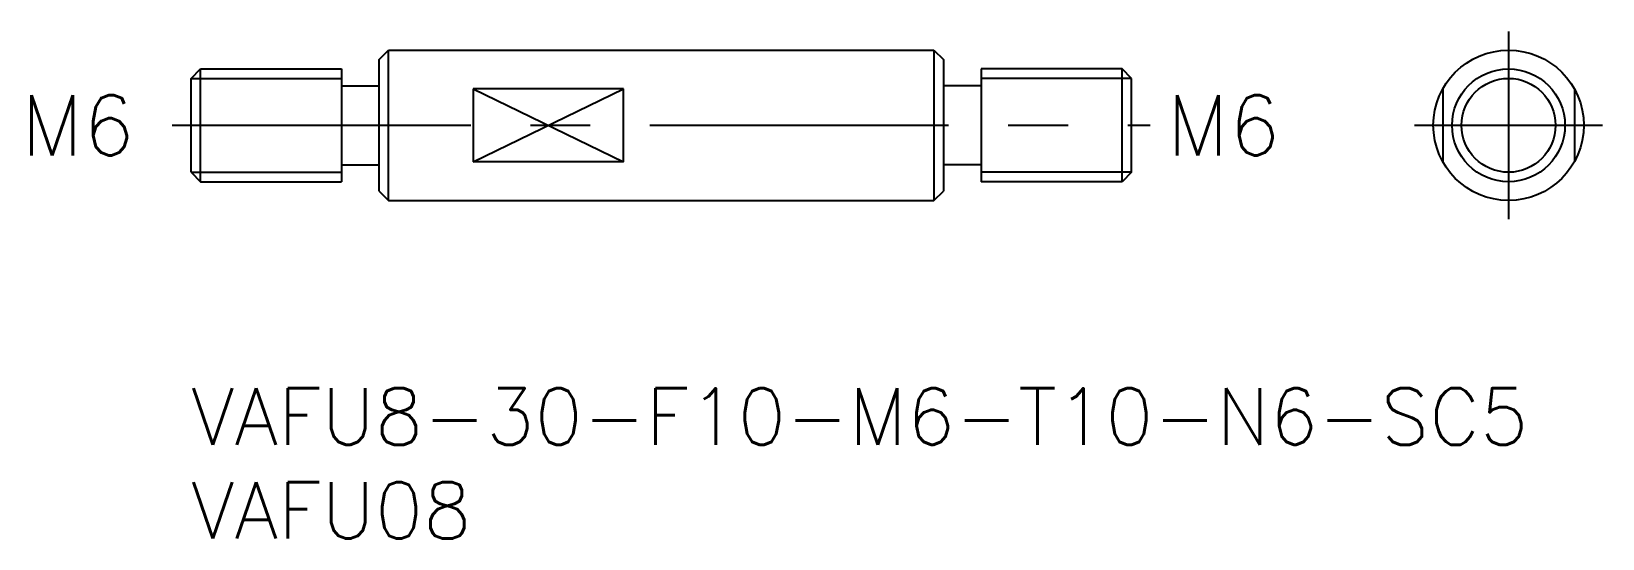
# Model space of a CAD drawing. Extents: x -8.5 to 75, y -8 to 19.
import ezdxf
from ezdxf.enums import TextEntityAlignment as Align

# ---------------------------------------------------------------- set-up
doc = ezdxf.new("R2010")
doc.units = 0
doc.header["$LTSCALE"] = 0.5
doc.linetypes.add('CENTER', pattern=[50.8, 31.75, -6.35, 6.35, -6.35])
doc.linetypes.add('DASHED', pattern=[19.05, 12.7, -6.35])
doc.layers.get('0').update_dxf_attribs({"linetype": 'CONTINUOUS'})
for name, color, linetype in [('MSM_CENTER', 1, 'CENTER'), ('MSM_CONTINUOUS', 7, 'CONTINUOUS'), ('MSM_DASHED', 4, 'DASHED'), ('MSM_NARROW', 5, 'CONTINUOUS'), ('MSM_PART_NUMBER', 7, 'CONTINUOUS')]:
    doc.layers.add(name, color=color, linetype=linetype)
doc.styles.get("Standard").update_dxf_attribs({"font": 'txt.shx', "height": 3, "bigfont": 'bigfont.shx'})

# ---------------------------------------------------------------- blocks, each defined once
blk = doc.blocks.new('*U4')
at = {"layer": 'MSM_PART_NUMBER'}
blk.add_text('VAFU8-30-F10-M6-T10-N6-SC5', height=3, dxfattribs=at).set_placement((0, -3))
blk = doc.blocks.new('*U5')
at = {"layer": 'MSM_PART_NUMBER'}
blk.add_text('VAFU08', height=3, dxfattribs=at).set_placement((0, -8))

msp = doc.modelspace()

# ---------------------------------------------------------------- linework, layer by layer
at = {"layer": 'MSM_CENTER'}
for p, q in [((70.046, 19), (70.046, 9)), ((-1, 14), (51, 14)), ((65.046, 14), (75.046, 14))]:
    msp.add_line(p, q, dxfattribs=at)
at = {"layer": 'MSM_CONTINUOUS'}
for p, q in [((10, 17.5), (10.5, 18)), ((10.5, 18), (39.5, 18)), ((10.5, 10), (10.5, 18)), ((39.5, 18), (39.5, 10)), ((39.5, 18), (40, 17.5)), ((0, 16.5), (0.5, 17)), ((0.5, 17), (8, 17)), ((0.5, 11), (0.5, 17)), ((8, 17), (8, 11)), ((10, 10.5), (10, 17.5)), ((40, 17.5), (40, 10.5)), ((49.5, 17), (42, 17)), ((42, 17), (42, 11)), ((49.5, 11), (49.5, 17)), ((50, 16.5), (49.5, 17)), ((0, 11.5), (0, 16.5)), ((8, 16.1), (10, 16.1)), ((15, 15.936), (15, 12.064)), ((23, 15.936), (15, 15.936)), ((23, 12.064), (23, 15.936)), ((42, 16.1), (40, 16.1)), ((50, 11.5), (50, 16.5)), ((8, 11.9), (10, 11.9)), ((23, 12.064), (15, 12.064)), ((42, 11.9), (40, 11.9)), ((0, 11.5), (0.5, 11)), ((0.5, 11), (8, 11)), ((49.5, 11), (42, 11)), ((50, 11.5), (49.5, 11)), ((10, 10.5), (10.5, 10)), ((39.5, 10), (40, 10.5)), ((10.5, 10), (39.5, 10))]:
    msp.add_line(p, q, dxfattribs=at)
for radius in [4, 3]:
    msp.add_circle((70.046, 14), radius, dxfattribs=at)
at = {"layer": 'MSM_DASHED'}
for p, q in [((66.546, 15.936), (66.546, 12.064)), ((73.546, 15.936), (73.546, 12.064))]:
    msp.add_line(p, q, dxfattribs=at)
at = {"layer": 'MSM_NARROW'}
for p, q in [((0, 16.5), (8, 16.5)), ((15, 12.064), (23, 15.936)), ((15, 15.936), (23, 12.064)), ((50, 16.5), (42, 16.5)), ((0, 11.5), (8, 11.5)), ((50, 11.5), (42, 11.5))]:
    msp.add_line(p, q, dxfattribs=at)
msp.add_circle((70.046, 14), 2.5, dxfattribs=at)

# ---------------------------------------------------------------- block references
at = {"layer": 'MSM_CONTINUOUS'}
for name in ['*U4', '*U5']:
    msp.add_blockref(name, (0, 0), dxfattribs=at)

# ---------------------------------------------------------------- texts
for p in [(-3, 14), (57.917, 14)]:
    msp.add_text('M6', height=3.2).set_placement(p, align=Align.MIDDLE_RIGHT)

doc.saveas('drawing.dxf')
